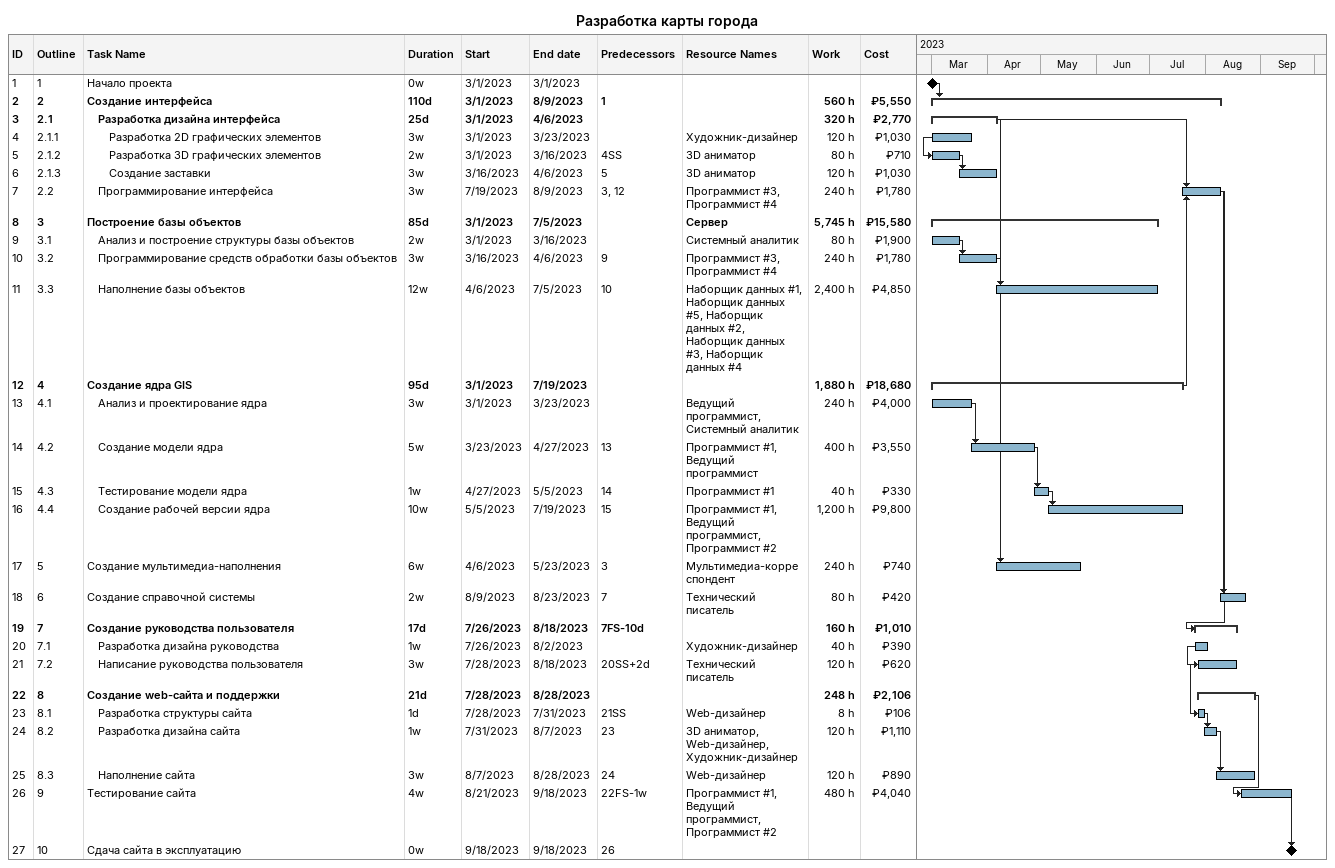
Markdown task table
Разработка карты города

| ID | WBS | Task | Duration | Start | Finish | Predecessors | Resources | Work (h) | Cost (₽) |
|---|---|---|---|---|---|---|---|---|---|
| 1 | 1 | Начало проекта | 0w | 2023-03-01 | 2023-03-01 |  |  |  |  |
| 2 | 2 | **Создание интерфейса** | 110d | 2023-03-01 | 2023-08-09 | 1 |  | 560 | 5550 |
| 3 | 2.1 | **Разработка дизайна интерфейса** | 25d | 2023-03-01 | 2023-04-06 |  |  | 320 | 2770 |
| 4 | 2.1.1 | Разработка 2D графических элементов | 3w | 2023-03-01 | 2023-03-23 |  | Художник-дизайнер | 120 | 1030 |
| 5 | 2.1.2 | Разработка 3D графических элементов | 2w | 2023-03-01 | 2023-03-16 | 4SS | 3D аниматор | 80 | 710 |
| 6 | 2.1.3 | Создание заставки | 3w | 2023-03-16 | 2023-04-06 | 5 | 3D аниматор | 120 | 1030 |
| 7 | 2.2 | Программирование интерфейса | 3w | 2023-07-19 | 2023-08-09 | 3, 12 | Программист #3, Программист #4 | 240 | 1780 |
| 8 | 3 | **Построение базы объектов** | 85d | 2023-03-01 | 2023-07-05 |  | Сервер | 5745 | 15580 |
| 9 | 3.1 | Анализ и построение структуры базы объектов | 2w | 2023-03-01 | 2023-03-16 |  | Системный аналитик | 80 | 1900 |
| 10 | 3.2 | Программирование средств обработки базы объектов | 3w | 2023-03-16 | 2023-04-06 | 9 | Программист #3, Программист #4 | 240 | 1780 |
| 11 | 3.3 | Наполнение базы объектов | 12w | 2023-04-06 | 2023-07-05 | 10 | Наборщик данных #1, Наборщик данных #5, Наборщик данных #2, Наборщик данных #3, Наборщик данных #4 | 2400 | 4850 |
| 12 | 4 | **Создание ядра GIS** | 95d | 2023-03-01 | 2023-07-19 |  |  | 1880 | 18680 |
| 13 | 4.1 | Анализ и проектирование ядра | 3w | 2023-03-01 | 2023-03-23 |  | Ведущий программист, Системный аналитик | 240 | 4000 |
| 14 | 4.2 | Создание модели ядра | 5w | 2023-03-23 | 2023-04-27 | 13 | Программист #1, Ведущий программист | 400 | 3550 |
| 15 | 4.3 | Тестирование модели ядра | 1w | 2023-04-27 | 2023-05-05 | 14 | Программист #1 | 40 | 330 |
| 16 | 4.4 | Создание рабочей версии ядра | 10w | 2023-05-05 | 2023-07-19 | 15 | Программист #1, Ведущий программист, Программист #2 | 1200 | 9800 |
| 17 | 5 | Создание мультимедиа-наполнения | 6w | 2023-04-06 | 2023-05-23 | 3 | Мультимедиа-корреспондент | 240 | 740 |
| 18 | 6 | Создание справочной системы | 2w | 2023-08-09 | 2023-08-23 | 7 | Технический писатель | 80 | 420 |
| 19 | 7 | **Создание руководства пользователя** | 17d | 2023-07-26 | 2023-08-18 | 7FS-10d |  | 160 | 1010 |
| 20 | 7.1 | Разработка дизайна руководства | 1w | 2023-07-26 | 2023-08-02 |  | Художник-дизайнер | 40 | 390 |
| 21 | 7.2 | Написание руководства пользователя | 3w | 2023-07-28 | 2023-08-18 | 20SS+2d | Технический писатель | 120 | 620 |
| 22 | 8 | **Создание web-сайта и поддержки** | 21d | 2023-07-28 | 2023-08-28 |  |  | 248 | 2106 |
| 23 | 8.1 | Разработка структуры сайта | 1d | 2023-07-28 | 2023-07-31 | 21SS | Web-дизайнер | 8 | 106 |
| 24 | 8.2 | Разработка дизайна сайта | 1w | 2023-07-31 | 2023-08-07 | 23 | 3D аниматор, Web-дизайнер, Художник-дизайнер | 120 | 1110 |
| 25 | 8.3 | Наполнение сайта | 3w | 2023-08-07 | 2023-08-28 | 24 | Web-дизайнер | 120 | 890 |
| 26 | 9 | Тестирование сайта | 4w | 2023-08-21 | 2023-09-18 | 22FS-1w | Программист #1, Ведущий программист, Программист #2 | 480 | 4040 |
| 27 | 10 | Сдача сайта в эксплуатацию | 0w | 2023-09-18 | 2023-09-18 | 26 |  |  |  |
